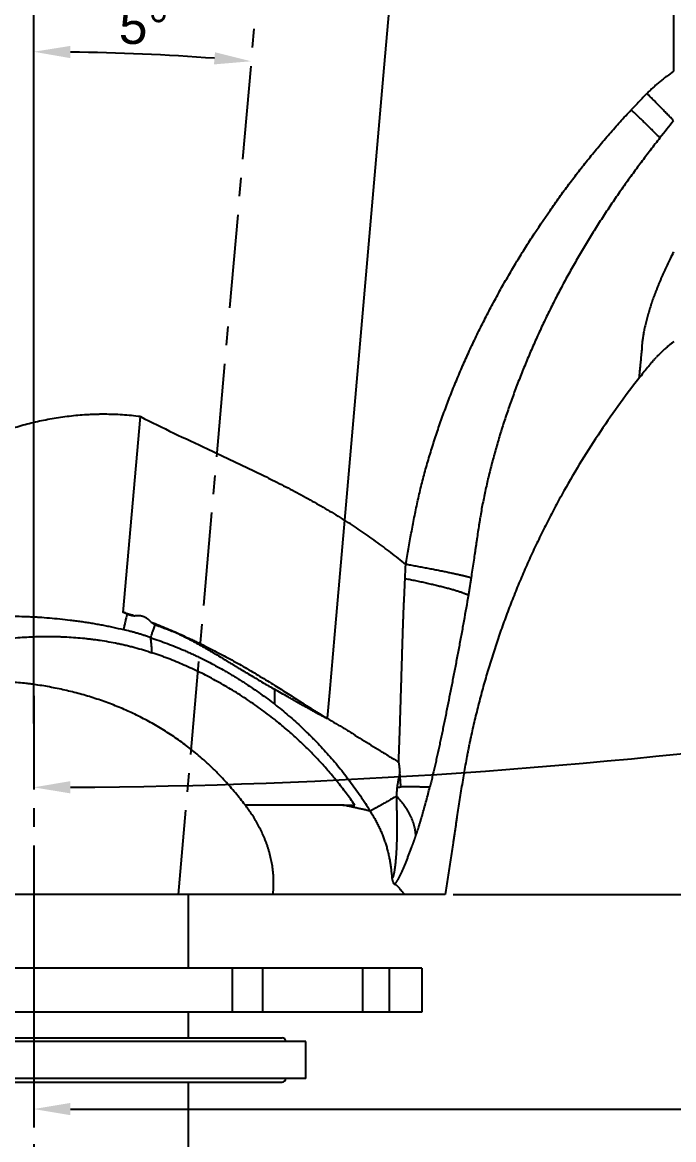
# Model space of a CAD drawing. Header units: millimetres. Extents: x 601 to 1195, y -13 to 407.
# Drawn here: x 736.5 to 780.8, y 178.5 to 254.4 of the extents above; entities that cross this region are included whole.
import ezdxf

# ---------------------------------------------------------------- set-up
doc = ezdxf.new("R2010")
doc.units = ezdxf.units.MM
doc.header["$LTSCALE"] = 0.1
doc.linetypes.add('CENTERX2', pattern=[101.6, 63.5, -12.7, 12.7, -12.7])
for name, color, linetype in [('02___PRT_ALL_AXES', 7, 'Continuous'), ('CENTER', 1, 'CENTERX2'), ('DIM', 3, 'Continuous')]:
    doc.layers.add(name, color=color, linetype=linetype)
doc.styles.get("Standard").update_dxf_attribs({"font": 'arial.ttf'})
doc.dimstyles.new('ISO-25', dxfattribs={"dimtxt": 2.5, "dimasz": 2.5, "dimexe": 1.25, "dimexo": 0.625, "dimtad": 1, "dimtxsty": 'Standard', "dimcen": 2.5, "dimadec": 0, "dimazin": 0, "dimtfac": 1, "dimtmove": 0, "dimatfit": 3, "dimfxl": 0, "dimarcsym": 0})

# ---------------------------------------------------------------- blocks, each defined once
blk = doc.blocks.new('*D15')
at = {"layer": 'Defpoints', "color": 0}
for p in [(726.718, 308.786), (707.45, 298.431), (737.3, 206.125), (737.3, 98.188), (767.306, 39.167)]:
    blk.add_point(p, dxfattribs=at)
at = {"layer": 'DIM', "color": 0, "lineweight": -2}
for p, q in [((737.3, 206.75), (737.3, 310.437)), ((707.31, 299.04), (705.515, 306.815))]:
    blk.add_line(p, q, dxfattribs=at)
blk.add_arc((737.3, 169.137), 140.05, 91.02279, 101.97721, dxfattribs=at)
at = {"layer": 'DIM', "color": 0}
for points in [[(734.797, 309.581), (734.804, 308.748), (737.3, 309.187)], [(708.327, 305.731), (708.146, 306.545), (705.796, 305.597)]]:
    blk.add_solid(points, dxfattribs=at)
at = {"layer": 'DIM', "color": 0, "insert": (721.231, 310.176), "char_height": 2.5, "attachment_point": 5, "rotation": 6.5}
blk.add_mtext('13°', dxfattribs=at)
blk = doc.blocks.new('*D16')
at = {"layer": 'Defpoints', "color": 0}
for p in [(838.504, 250.062), (844.845, 226.397), (737.3, 206.125), (774.372, 204.03), (737.3, 98.188)]:
    blk.add_point(p, dxfattribs=at)
at = {"layer": 'DIM', "color": 0, "lineweight": -2}
blk.add_line((845.007, 225.793), (847.712, 215.698), dxfattribs=at)
blk.add_arc((737.3, 627.759), 425.347, 270.33676, 284.66324, dxfattribs=at)
at = {"layer": 'DIM', "color": 0}
for points in [[(844.865, 216.668), (845.078, 215.862), (847.388, 216.905)], [(739.801, 202.002), (739.799, 202.836), (737.3, 202.412)]]:
    blk.add_solid(points, dxfattribs=at)
at = {"layer": 'DIM', "color": 0, "insert": (794.208, 208.154), "char_height": 2.5, "attachment_point": 5, "rotation": 7.72354}
blk.add_mtext('15°', dxfattribs=at)
blk = doc.blocks.new('*D18')
at = {"layer": 'Defpoints', "color": 0}
for p in [(756.487, 302.066), (747.166, 252.147), (737.3, 206.125), (747.131, 195.125), (737.3, 98.188)]:
    blk.add_point(p, dxfattribs=at)
at = {"layer": 'DIM', "color": 0, "lineweight": -2}
blk.add_line((737.3, 206.75), (737.3, 253.684), dxfattribs=at)
blk.add_arc((737.3, 82.758), 169.676, 85.8442, 89.1558, dxfattribs=at)
at = {"layer": 'DIM', "color": 0}
for points in [[(739.797, 251.999), (739.803, 252.832), (737.3, 252.434)], [(749.63, 252.403), (749.563, 251.573), (752.088, 251.788)]]:
    blk.add_solid(points, dxfattribs=at)
at = {"layer": 'DIM', "color": 0, "insert": (744.784, 254.167), "char_height": 2.5, "attachment_point": 5, "rotation": 357.5}
blk.add_mtext('5°', dxfattribs=at)
blk = doc.blocks.new('*D19')
at = {"layer": 'Defpoints', "color": 0}
for p in [(843.675, 230.764), (737.3, 195.125), (843.675, 180.536)]:
    blk.add_point(p, dxfattribs=at)
at = {"layer": 'DIM', "color": 0, "lineweight": -2}
for p, q in [((843.675, 230.139), (843.675, 179.286)), ((737.3, 194.5), (737.3, 179.286)), ((739.8, 180.536), (841.175, 180.536))]:
    blk.add_line(p, q, dxfattribs=at)
at = {"layer": 'DIM', "color": 0}
for points in [[(739.8, 180.953), (739.8, 180.119), (737.3, 180.536)], [(841.175, 180.953), (841.175, 180.119), (843.675, 180.536)]]:
    blk.add_solid(points, dxfattribs=at)
at = {"layer": 'DIM', "color": 0, "insert": (790.487, 182.663), "char_height": 2.5, "attachment_point": 5}
blk.add_mtext('106,37', dxfattribs=at)
blk = doc.blocks.new('*D20')
at = {"layer": 'Defpoints', "color": 0}
for p in [(843.675, 230.764), (860.514, 230.764), (765.203, 195.125)]:
    blk.add_point(p, dxfattribs=at)
at = {"layer": 'DIM', "color": 0, "lineweight": -2}
for p, q in [((844.3, 230.764), (861.764, 230.764)), ((860.514, 197.625), (860.514, 228.264)), ((765.828, 195.125), (861.764, 195.125))]:
    blk.add_line(p, q, dxfattribs=at)
at = {"layer": 'DIM', "color": 0}
for points in [[(860.097, 228.264), (860.931, 228.264), (860.514, 230.764)], [(860.097, 197.625), (860.931, 197.625), (860.514, 195.125)]]:
    blk.add_solid(points, dxfattribs=at)
at = {"layer": 'DIM', "color": 0, "insert": (858.387, 212.945), "char_height": 2.5, "attachment_point": 5, "rotation": 90}
blk.add_mtext('35,64', dxfattribs=at)

msp = doc.modelspace()

# ---------------------------------------------------------------- linework, layer by layer
at = {"color": 7, "linetype": 'Continuous'}
for p, q in [((761.908, 260.286), (761.125, 251.337)), ((780.824, 256.925), (780.821, 251.11)), ((761.125, 251.337), (758.434, 220.582)), ((780.847, 232.738), (780.554, 232.504)), ((780.554, 232.504), (780.596, 232.539)), ((779.221, 231.168), (779.174, 231.111)), ((779.284, 231.244), (779.221, 231.168)), ((779.399, 231.379), (779.428, 231.412)), ((779.609, 231.613), (779.651, 231.657)), ((743.39, 214.313), (744.554, 227.622)), ((758.434, 220.582), (757.753, 212.805)), ((743.389, 214.294), (743.391, 214.316)), ((757.754, 212.805), (757.408, 208.857)), ((757.408, 208.857), (757.255, 207.11)), ((753.691, 201.212), (751.679, 201.212)), ((758.334, 201.211), (753.691, 201.211)), ((758.333, 201.212), (759.131, 201.212)), ((765.279, 195.125), (717.304, 195.125)), ((763.703, 190.125), (718.715, 190.125)), ((750.804, 190.125), (750.804, 187.125)), ((752.873, 190.125), (752.873, 187.125)), ((759.67, 190.125), (759.67, 187.125)), ((761.473, 190.125), (761.473, 187.125)), ((763.703, 190.125), (763.703, 187.125)), ((763.703, 187.125), (718.715, 187.125))]:
    msp.add_line(p, q, dxfattribs=at)
for points in [[(780.596, 232.539), (780.641, 232.576), (780.687, 232.613)], [(780.687, 232.613), (780.734, 232.65), (780.782, 232.687), (780.83, 232.725)], [(779.284, 231.244), (779.301, 231.264), (779.32, 231.287), (779.344, 231.315), (779.371, 231.346), (779.399, 231.379)], [(779.428, 231.412), (779.458, 231.446), (779.488, 231.48)], [(779.488, 231.48), (779.518, 231.514), (779.548, 231.547), (779.579, 231.58), (779.609, 231.613)]]:
    msp.add_lwpolyline(points, dxfattribs=at)
for centre, radius, start, end in [((841.926, 197.696), 78.979, 140.68131, 141.76134), ((804.348, 226.478), 26.564, 152.62605, 153.75132), ((797.381, 230.256), 18.641, 152.63393, 153.09278), ((829.403, 190.225), 64.766, 140.85475, 141.02418), ((826.75, 192.363), 61.359, 141.01802, 141.90457), ((572.449, 224.783), 190.288, 357.53972, 357.83031)]:
    msp.add_arc(centre, radius, start, end, dxfattribs=at)
for points, knots in [([(780.826, 251.11), (780.663, 250.997), (780.423, 250.824), (780.112, 250.582), (779.882, 250.396), (779.657, 250.204), (779.436, 250.006), (779.221, 249.804), (779.08, 249.665), (779.011, 249.595)], [0, 0, 0, 0, 0.249967, 0.374969, 0.499969, 0.62497, 0.749981, 0.874996, 1, 1, 1, 1]), ([(779.011, 249.595), (778.921, 249.503), (778.74, 249.319), (778.471, 249.042), (778.204, 248.763), (778.027, 248.576), (777.939, 248.482)], [0, 0, 0, 0, 0.249997, 0.499996, 0.749997, 1, 1, 1, 1]), ([(780.825, 247.739), (780.758, 247.811), (780.62, 247.957), (780.409, 248.178), (780.189, 248.406), (779.884, 248.719), (779.572, 249.036), (779.253, 249.355), (779.091, 249.516), (779.01, 249.596)], [0, 0, 0, 0, 0.113645, 0.231767, 0.353708, 0.478855, 0.736579, 0.867939, 1, 1, 1, 1]), ([(762.601, 217.579), (762.727, 218.287), (762.916, 219.349), (763.182, 220.762), (763.4, 221.818), (763.646, 222.867), (763.919, 223.911), (764.218, 224.949), (764.54, 225.982), (764.883, 227.009), (765.249, 228.033), (765.635, 229.051), (766.043, 230.064), (766.473, 231.072), (766.924, 232.076), (767.395, 233.076), (767.886, 234.069), (768.395, 235.055), (768.922, 236.031), (769.465, 236.997), (770.025, 237.951), (770.6, 238.893), (771.387, 240.133), (772.205, 241.351), (773.053, 242.547), (773.703, 243.431), (774.369, 244.303), (775.05, 245.164), (775.747, 246.012), (776.46, 246.849), (777.19, 247.673), (777.687, 248.214), (777.939, 248.482)], [0, 0, 0, 0, 0.061603, 0.092394, 0.123172, 0.153948, 0.184742, 0.215572, 0.246452, 0.277391, 0.308401, 0.339493, 0.370678, 0.401968, 0.433386, 0.464943, 0.4966, 0.528302, 0.559991, 0.59162, 0.623188, 0.654707, 0.686182, 0.749008, 0.780366, 0.811702, 0.843029, 0.874361, 0.905713, 0.937097, 0.968522, 1, 1, 1, 1]), ([(779.893, 246.579), (779.822, 246.651), (779.676, 246.798), (779.451, 247.023), (779.214, 247.257), (778.969, 247.496), (778.717, 247.741), (778.46, 247.988), (778.2, 248.235), (778.026, 248.4), (777.939, 248.482)], [0, 0, 0, 0, 0.111262, 0.228277, 0.350244, 0.47623, 0.605251, 0.736259, 0.868192, 1, 1, 1, 1]), ([(779.893, 246.579), (779.675, 246.302), (779.243, 245.746), (778.606, 244.906), (777.983, 244.06), (777.373, 243.207), (776.776, 242.346), (776.193, 241.477), (775.625, 240.599), (775.07, 239.711), (774.531, 238.813), (774.007, 237.906), (773.499, 236.99), (773.006, 236.066), (772.53, 235.133), (772.07, 234.192), (771.626, 233.244), (771.198, 232.289), (770.79, 231.329), (770.4, 230.367), (770.031, 229.405), (769.683, 228.442), (769.355, 227.479), (769.049, 226.515), (768.763, 225.552), (768.498, 224.588), (768.253, 223.625), (768.068, 222.822), (767.931, 222.181), (767.835, 221.701), (767.745, 221.222), (767.675, 220.824), (767.623, 220.505), (767.573, 220.185), (767.511, 219.78), (767.452, 219.371), (767.403, 219.038), (767.366, 218.781), (767.327, 218.52), (767.274, 218.165), (767.207, 217.718), (767.127, 217.184), (767.073, 216.83), (767.046, 216.655)], [0, 0, 0, 0, 0.032047, 0.063965, 0.095785, 0.127538, 0.159253, 0.190947, 0.222636, 0.254336, 0.286057, 0.317793, 0.349531, 0.381256, 0.412965, 0.444683, 0.476427, 0.508142, 0.539758, 0.571206, 0.602431, 0.633439, 0.664248, 0.694868, 0.725308, 0.755579, 0.785682, 0.815594, 0.83047, 0.845288, 0.860044, 0.874737, 0.882063, 0.889395, 0.904171, 0.919248, 0.926956, 0.934809, 0.942817, 0.950949, 0.967419, 0.983881, 1, 1, 1, 1]), ([(780.525, 238.225), (780.461, 238.095), (780.367, 237.9), (780.245, 237.64), (780.156, 237.445), (780.07, 237.252), (779.985, 237.059), (779.903, 236.867), (779.824, 236.676), (779.747, 236.486), (779.672, 236.297), (779.6, 236.109), (779.53, 235.923), (779.462, 235.739), (779.398, 235.556), (779.336, 235.376), (779.296, 235.255), (779.277, 235.196)], [0, 0, 0, 0, 0.132272, 0.197884, 0.263083, 0.327822, 0.392053, 0.455741, 0.518863, 0.581397, 0.643322, 0.704614, 0.765244, 0.825157, 0.884292, 0.942593, 1, 1, 1, 1]), ([(779.276, 235.196), (779.236, 235.067), (779.177, 234.875), (779.102, 234.62), (779.049, 234.434), (778.998, 234.251), (778.951, 234.071), (778.908, 233.895), (778.867, 233.723), (778.83, 233.556), (778.797, 233.394), (778.767, 233.237), (778.741, 233.087), (778.719, 232.942), (778.7, 232.804), (778.686, 232.671), (778.678, 232.584), (778.675, 232.542)], [0, 0, 0, 0, 0.148645, 0.221109, 0.292227, 0.361922, 0.430117, 0.496693, 0.561479, 0.624301, 0.684988, 0.74337, 0.799343, 0.85294, 0.904214, 0.953215, 1, 1, 1, 1]), ([(778.675, 232.542), (778.673, 232.527), (778.671, 232.498), (778.668, 232.456), (778.665, 232.414), (778.663, 232.373), (778.662, 232.333), (778.661, 232.294), (778.66, 232.255), (778.659, 232.229), (778.659, 232.217)], [0, 0, 0, 0, 0.134432, 0.266068, 0.394786, 0.520644, 0.643947, 0.764977, 0.883721, 1, 1, 1, 1]), ([(780.554, 232.504), (780.474, 232.438), (780.357, 232.337), (780.203, 232.2), (780.051, 232.06), (779.865, 231.881), (779.722, 231.733), (779.651, 231.657)], [0, 0, 0, 0, 0.250018, 0.375029, 0.500032, 0.750014, 1, 1, 1, 1]), ([(778.659, 232.217), (778.652, 232.138), (778.636, 231.986), (778.615, 231.764), (778.594, 231.556), (778.575, 231.363), (778.557, 231.183), (778.541, 231.019), (778.526, 230.87), (778.515, 230.755), (778.507, 230.671), (778.501, 230.613), (778.496, 230.56), (778.491, 230.51), (778.486, 230.464), (778.482, 230.422), (778.478, 230.384), (778.475, 230.35), (778.472, 230.324), (778.471, 230.306), (778.469, 230.293), (778.468, 230.282), (778.467, 230.271), (778.466, 230.261), (778.465, 230.253), (778.464, 230.245), (778.464, 230.239), (778.463, 230.234), (778.463, 230.23), (778.463, 230.228), (778.462, 230.226), (778.462, 230.225), (778.462, 230.223), (778.462, 230.222), (778.462, 230.221), (778.462, 230.221), (778.462, 230.22), (778.462, 230.22), (778.462, 230.22), (778.462, 230.22), (778.462, 230.22), (778.462, 230.22)], [0, 0, 0, 0, 0.117899, 0.229, 0.333143, 0.430167, 0.519912, 0.60222, 0.676982, 0.744128, 0.774825, 0.803593, 0.830425, 0.855311, 0.878245, 0.899216, 0.91822, 0.935252, 0.950307, 0.957092, 0.963382, 0.969175, 0.974471, 0.979271, 0.983572, 0.987375, 0.990679, 0.993484, 0.994699, 0.995789, 0.996754, 0.997593, 0.998308, 0.998897, 0.999361, 0.999545, 0.999699, 0.999821, 0.999912, 0.999971, 1, 1, 1, 1]), ([(778.462, 230.22), (777.973, 229.596), (777.021, 228.33), (775.669, 226.376), (774.395, 224.37), (773.401, 222.657), (772.646, 221.264), (772.101, 220.208), (771.577, 219.142), (771.074, 218.066), (770.593, 216.979), (770.133, 215.884), (769.695, 214.779), (769.348, 213.852), (769.082, 213.106), (768.823, 212.358), (768.575, 211.605), (768.338, 210.849), (768.167, 210.281), (768.001, 209.71), (767.84, 209.138), (767.686, 208.565), (767.536, 207.99), (767.392, 207.413), (767.254, 206.836), (767.122, 206.257), (767.016, 205.773), (766.935, 205.385), (766.876, 205.094), (766.819, 204.803), (766.744, 204.414), (766.655, 203.928), (766.552, 203.343), (766.454, 202.757), (766.359, 202.171), (766.267, 201.584), (766.177, 200.997), (766.103, 200.507), (766.044, 200.116), (766, 199.822), (765.955, 199.528), (765.911, 199.235), (765.866, 198.941), (765.806, 198.55), (765.731, 198.06), (765.641, 197.473), (765.551, 196.886), (765.43, 196.104), (765.34, 195.517), (765.279, 195.125)], [0, 0, 0, 0, 0.06249, 0.124984, 0.187484, 0.249986, 0.281239, 0.312492, 0.343744, 0.374996, 0.406249, 0.437501, 0.468754, 0.500007, 0.515633, 0.53126, 0.562512, 0.578139, 0.593765, 0.609391, 0.625018, 0.640645, 0.656272, 0.6719, 0.687527, 0.703153, 0.718777, 0.726588, 0.734399, 0.742209, 0.750019, 0.765639, 0.781259, 0.796881, 0.812505, 0.82813, 0.843757, 0.859384, 0.867198, 0.875011, 0.882824, 0.890637, 0.898449, 0.906262, 0.921886, 0.937509, 0.953132, 0.968755, 1, 1, 1, 1]), ([(744.556, 227.622), (744.353, 227.648), (743.946, 227.694), (743.334, 227.743), (742.723, 227.772), (742.215, 227.781), (741.81, 227.779), (741.508, 227.773), (741.206, 227.762), (740.806, 227.741), (740.309, 227.705), (739.717, 227.644), (739.131, 227.566), (738.552, 227.473), (737.979, 227.365), (737.414, 227.243), (736.857, 227.107), (736.128, 226.909), (735.412, 226.686), (734.711, 226.44), (734.027, 226.183), (733.194, 225.838), (732.384, 225.463), (731.752, 225.149), (731.29, 224.908), (730.836, 224.662), (730.391, 224.41), (729.955, 224.155), (729.388, 223.812), (728.701, 223.375), (728.165, 223.014), (727.902, 222.833)], [0, 0, 0, 0, 0.034666, 0.069253, 0.103734, 0.138079, 0.15519, 0.172255, 0.18927, 0.206233, 0.239999, 0.273549, 0.306875, 0.339966, 0.372811, 0.405397, 0.437726, 0.4698, 0.533171, 0.564466, 0.595491, 0.656729, 0.716891, 0.746565, 0.77596, 0.80507, 0.833887, 0.862401, 0.8906, 0.946006, 1, 1, 1, 1]), ([(744.556, 227.622), (745.308, 227.241), (746.825, 226.502), (748.736, 225.607), (750.266, 224.891), (751.413, 224.35), (752.556, 223.8), (753.315, 223.425), (753.693, 223.235)], [0, 0, 0, 0, 0.249637, 0.499474, 0.624494, 0.749588, 0.874763, 1, 1, 1, 1]), ([(753.692, 223.235), (754.097, 223.031), (754.903, 222.617), (756.099, 221.972), (757.278, 221.297), (758.051, 220.824), (758.434, 220.582)], [0, 0, 0, 0, 0.249942, 0.49999, 0.750039, 1, 1, 1, 1]), ([(762.6, 217.578), (762.269, 217.848), (761.599, 218.38), (760.569, 219.146), (759.515, 219.883), (758.797, 220.353), (758.435, 220.583)], [0, 0, 0, 0, 0.249493, 0.499228, 0.749351, 1, 1, 1, 1]), ([(767.046, 216.655), (767.029, 216.66), (766.991, 216.671), (766.932, 216.688), (766.866, 216.706), (766.792, 216.725), (766.712, 216.746), (766.625, 216.767), (766.531, 216.79), (766.429, 216.814), (766.321, 216.839), (766.164, 216.875), (765.951, 216.923), (765.678, 216.981), (765.384, 217.043), (765.069, 217.108), (764.739, 217.174), (764.395, 217.242), (764.042, 217.311), (763.683, 217.379), (763.322, 217.447), (762.96, 217.513), (762.72, 217.557), (762.601, 217.579)], [0, 0, 0, 0, 0.012066, 0.025666, 0.040806, 0.057493, 0.075729, 0.095522, 0.116874, 0.139791, 0.164263, 0.190242, 0.246494, 0.308092, 0.374584, 0.445456, 0.51997, 0.597336, 0.676766, 0.75748, 0.838741, 0.919823, 1, 1, 1, 1]), ([(762.127, 204.13), (762.131, 204.245), (762.139, 204.476), (762.151, 204.825), (762.164, 205.177), (762.175, 205.474), (762.184, 205.713), (762.191, 205.893), (762.197, 206.075), (762.205, 206.319), (762.216, 206.626), (762.228, 206.997), (762.239, 207.372), (762.255, 207.877), (762.274, 208.516), (762.294, 209.16), (762.309, 209.68), (762.321, 210.073), (762.332, 210.469), (762.344, 210.867), (762.357, 211.268), (762.369, 211.67), (762.381, 212.074), (762.394, 212.48), (762.407, 212.888), (762.42, 213.297), (762.432, 213.639), (762.442, 213.913), (762.45, 214.119), (762.458, 214.326), (762.467, 214.533), (762.476, 214.74), (762.488, 215.016), (762.504, 215.363), (762.523, 215.779), (762.543, 216.197), (762.556, 216.475), (762.562, 216.614)], [0, 0, 0, 0, 0.027619, 0.055555, 0.083807, 0.11237, 0.126768, 0.141242, 0.155792, 0.170416, 0.199879, 0.229616, 0.259614, 0.289859, 0.351045, 0.413102, 0.444437, 0.475965, 0.507678, 0.539568, 0.571625, 0.603843, 0.636212, 0.668725, 0.701373, 0.73415, 0.767048, 0.78354, 0.80006, 0.816606, 0.833178, 0.849774, 0.866393, 0.899695, 0.933071, 0.96651, 1, 1, 1, 1]), ([(762.562, 216.614), (762.68, 216.591), (762.918, 216.545), (763.274, 216.472), (763.63, 216.397), (763.982, 216.32), (764.327, 216.242), (764.663, 216.163), (764.984, 216.085), (765.288, 216.008), (765.529, 215.943), (765.712, 215.893), (765.84, 215.856), (765.962, 215.821), (766.078, 215.786), (766.187, 215.752), (766.29, 215.719), (766.386, 215.687), (766.474, 215.656), (766.556, 215.626), (766.63, 215.598), (766.698, 215.57), (766.759, 215.544), (766.813, 215.519), (766.847, 215.503), (766.862, 215.494)], [0, 0, 0, 0, 0.081198, 0.163143, 0.245104, 0.326349, 0.406142, 0.483707, 0.558264, 0.629033, 0.695293, 0.726575, 0.75655, 0.785166, 0.812367, 0.838099, 0.862308, 0.884951, 0.906024, 0.925537, 0.943496, 0.95991, 0.974791, 0.988149, 1, 1, 1, 1]), ([(767.046, 216.655), (767.031, 216.558), (767.002, 216.364), (766.956, 216.074), (766.91, 215.784), (766.878, 215.591), (766.862, 215.494)], [0, 0, 0, 0, 0.24984, 0.499823, 0.749894, 1, 1, 1, 1]), ([(766.862, 215.494), (766.763, 214.901), (766.634, 214.162), (766.474, 213.276), (766.393, 212.835), (766.312, 212.396), (766.23, 211.959), (766.147, 211.524), (766.065, 211.09), (765.982, 210.659), (765.899, 210.23), (765.816, 209.804), (765.706, 209.242), (765.569, 208.547), (765.432, 207.857), (765.322, 207.312), (765.241, 206.908), (765.159, 206.509), (765.077, 206.114), (764.995, 205.723), (764.886, 205.21), (764.776, 204.704), (764.664, 204.205), (764.554, 203.72), (764.442, 203.242), (764.328, 202.774), (764.271, 202.544), (764.242, 202.43)], [0, 0, 0, 0, 0.13533, 0.16903, 0.202641, 0.236148, 0.269537, 0.302792, 0.335899, 0.368842, 0.401608, 0.434179, 0.466543, 0.530601, 0.593699, 0.624863, 0.655754, 0.686357, 0.716657, 0.74664, 0.776292, 0.83456, 0.863158, 0.891385, 0.946624, 0.973564, 1, 1, 1, 1]), ([(743.646, 214.191), (743.637, 214.196), (743.617, 214.206), (743.591, 214.218), (743.571, 214.227), (743.55, 214.236), (743.523, 214.248), (743.496, 214.258), (743.474, 214.266), (743.452, 214.274), (743.423, 214.284), (743.4, 214.291), (743.389, 214.294)], [0, 0, 0, 0, 0.119144, 0.240288, 0.301483, 0.363031, 0.48723, 0.613075, 0.676689, 0.740746, 0.869913, 1, 1, 1, 1]), ([(744.168, 214.064), (744.104, 214.085), (743.99, 214.122), (743.828, 214.174), (743.634, 214.238), (743.488, 214.285), (743.391, 214.316)], [0, 0, 0, 0, 0.24997, 0.437455, 0.624951, 1, 1, 1, 1]), ([(724.21, 212.201), (724.232, 212.21), (724.264, 212.223), (724.305, 212.24), (724.335, 212.251), (724.36, 212.26), (724.379, 212.267), (724.397, 212.273), (724.42, 212.281), (724.446, 212.289), (724.473, 212.298), (724.499, 212.306), (724.526, 212.315), (724.553, 212.324), (724.581, 212.333), (724.61, 212.343), (724.639, 212.353), (724.668, 212.364), (724.697, 212.374), (724.726, 212.384), (724.755, 212.394), (724.794, 212.407), (724.841, 212.423), (724.889, 212.439), (724.927, 212.451), (724.966, 212.464), (725.034, 212.486), (725.131, 212.518), (725.248, 212.556), (725.365, 212.594), (725.484, 212.631), (725.602, 212.668), (725.722, 212.705), (725.842, 212.741), (725.962, 212.777), (726.083, 212.812), (726.203, 212.847), (726.365, 212.892), (726.567, 212.947), (726.811, 213.011), (727.056, 213.072), (727.303, 213.132), (727.552, 213.19), (727.803, 213.246), (728.014, 213.291), (728.184, 213.326), (728.356, 213.362), (728.572, 213.405), (728.835, 213.456), (729.101, 213.505), (729.369, 213.553), (729.641, 213.599), (729.915, 213.643), (730.192, 213.685), (730.472, 213.725), (730.85, 213.777), (731.33, 213.835), (731.914, 213.896), (732.51, 213.948), (733.013, 213.983), (733.421, 214.007), (733.731, 214.022), (734.044, 214.035), (734.36, 214.045), (734.678, 214.052), (735.109, 214.058), (735.655, 214.059), (736.319, 214.048), (736.878, 214.029), (737.332, 214.007), (737.792, 213.98), (738.374, 213.938), (739.078, 213.873), (739.669, 213.806), (740.145, 213.744), (740.504, 213.694), (740.804, 213.649), (741.045, 213.612), (741.286, 213.572), (741.588, 213.52), (741.951, 213.454), (742.314, 213.383), (742.797, 213.282), (743.159, 213.199), (743.399, 213.14)], [0, 0, 0, 0, 0.003575, 0.00529, 0.006948, 0.008541, 0.009312, 0.010066, 0.011531, 0.012959, 0.014369, 0.015784, 0.017223, 0.018705, 0.02023, 0.021786, 0.023365, 0.024955, 0.026547, 0.028132, 0.029703, 0.031264, 0.034368, 0.037465, 0.039019, 0.040579, 0.043712, 0.050013, 0.056329, 0.062666, 0.069034, 0.07543, 0.081846, 0.088277, 0.094721, 0.101174, 0.107631, 0.114089, 0.12701, 0.139951, 0.15293, 0.165965, 0.179075, 0.192277, 0.205592, 0.212298, 0.219038, 0.232627, 0.24636, 0.260233, 0.274244, 0.288387, 0.302658, 0.317053, 0.331571, 0.346215, 0.37588, 0.406055, 0.436743, 0.467953, 0.48376, 0.499706, 0.515793, 0.532023, 0.548399, 0.564923, 0.598411, 0.632489, 0.66716, 0.684719, 0.702426, 0.738257, 0.774588, 0.81136, 0.829896, 0.848526, 0.867242, 0.876632, 0.886042, 0.904915, 0.923852, 0.94284, 0.961868, 1, 1, 1, 1]), ([(743.646, 214.191), (743.621, 214.083), (743.574, 213.881), (743.508, 213.598), (743.451, 213.355), (743.415, 213.207), (743.399, 213.14)], [0, 0, 0, 0, 0.307464, 0.577141, 0.808212, 1, 1, 1, 1]), ([(743.785, 214.139), (743.779, 214.141), (743.767, 214.145), (743.752, 214.15), (743.739, 214.154), (743.73, 214.157), (743.721, 214.16), (743.712, 214.163), (743.705, 214.166), (743.699, 214.168), (743.694, 214.169), (743.69, 214.171), (743.685, 214.172), (743.681, 214.174), (743.676, 214.175), (743.672, 214.177), (743.668, 214.179), (743.664, 214.181), (743.658, 214.183), (743.653, 214.187), (743.648, 214.19), (743.646, 214.191)], [0, 0, 0, 0, 0.129099, 0.258104, 0.322601, 0.386952, 0.451016, 0.51471, 0.578337, 0.61027, 0.642363, 0.674674, 0.707164, 0.739609, 0.771767, 0.803411, 0.834332, 0.864372, 0.893478, 0.948799, 1, 1, 1, 1]), ([(744.168, 214.064), (744.161, 214.064), (744.146, 214.063), (744.123, 214.064), (744.099, 214.065), (744.075, 214.067), (744.05, 214.071), (744.026, 214.075), (744.001, 214.08), (743.977, 214.085), (743.953, 214.091), (743.928, 214.097), (743.904, 214.104), (743.872, 214.113), (743.832, 214.124), (743.801, 214.134), (743.785, 214.139)], [0, 0, 0, 0, 0.056939, 0.115971, 0.176677, 0.238629, 0.301398, 0.36465, 0.428273, 0.492159, 0.556177, 0.620176, 0.684006, 0.747625, 0.874225, 1, 1, 1, 1]), ([(745.282, 213.652), (745.268, 213.667), (745.24, 213.698), (745.194, 213.744), (745.152, 213.782), (745.117, 213.811), (745.089, 213.834), (745.06, 213.856), (745.018, 213.886), (744.963, 213.922), (744.903, 213.956), (744.853, 213.981), (744.812, 213.998), (744.771, 214.015), (744.729, 214.03), (744.685, 214.044), (744.642, 214.056), (744.598, 214.066), (744.554, 214.074), (744.51, 214.08), (744.467, 214.084), (744.425, 214.086), (744.371, 214.087), (744.307, 214.084), (744.235, 214.075), (744.189, 214.066), (744.168, 214.06)], [0, 0, 0, 0, 0.049593, 0.101433, 0.155715, 0.183843, 0.212669, 0.24222, 0.272512, 0.335418, 0.401675, 0.436168, 0.471443, 0.507295, 0.543524, 0.579934, 0.616341, 0.652572, 0.68847, 0.723874, 0.758613, 0.792511, 0.825387, 0.887768, 0.945904, 1, 1, 1, 1]), ([(745.282, 213.652), (745.648, 213.51), (746.194, 213.289), (746.916, 212.978), (747.456, 212.737), (747.904, 212.53), (748.261, 212.361), (748.617, 212.189), (749.061, 211.971), (749.591, 211.702), (750.117, 211.427), (750.64, 211.146), (751.159, 210.858), (751.674, 210.564), (752.185, 210.265), (752.692, 209.962), (753.194, 209.656), (753.527, 209.449), (753.692, 209.345)], [0, 0, 0, 0, 0.124391, 0.186774, 0.249263, 0.311846, 0.343167, 0.374505, 0.437223, 0.499976, 0.562741, 0.625496, 0.688218, 0.75088, 0.81344, 0.875848, 0.938053, 1, 1, 1, 1]), ([(745.551, 213.455), (745.539, 213.463), (745.514, 213.479), (745.483, 213.499), (745.459, 213.515), (745.441, 213.528), (745.423, 213.54), (745.405, 213.552), (745.388, 213.564), (745.371, 213.576), (745.355, 213.589), (745.339, 213.601), (745.324, 213.614), (745.305, 213.631), (745.291, 213.643), (745.282, 213.652)], [0, 0, 0, 0, 0.133149, 0.264767, 0.33009, 0.395131, 0.459818, 0.523964, 0.58738, 0.649883, 0.7113, 0.771505, 0.830481, 0.888225, 1, 1, 1, 1]), ([(745.26, 212.592), (745.183, 212.619), (745.031, 212.672), (744.8, 212.748), (744.569, 212.821), (744.337, 212.891), (744.104, 212.958), (743.792, 213.043), (743.557, 213.103), (743.399, 213.14)], [0, 0, 0, 0, 0.124958, 0.249926, 0.3749, 0.49988, 0.624875, 0.749895, 1, 1, 1, 1]), ([(745.26, 212.592), (745.279, 212.648), (745.321, 212.771), (745.388, 212.971), (745.466, 213.203), (745.522, 213.368), (745.551, 213.455)], [0, 0, 0, 0, 0.194956, 0.426986, 0.695549, 1, 1, 1, 1]), ([(747.223, 212.808), (747.154, 212.837), (747.051, 212.881), (746.913, 212.938), (746.809, 212.981), (746.705, 213.022), (746.601, 213.063), (746.496, 213.104), (746.392, 213.144), (746.287, 213.183), (746.199, 213.216), (746.129, 213.242), (746.059, 213.268), (745.972, 213.301), (745.866, 213.34), (745.726, 213.391), (745.621, 213.43), (745.551, 213.455)], [0, 0, 0, 0, 0.124959, 0.187456, 0.249965, 0.312487, 0.375021, 0.437566, 0.500114, 0.562661, 0.625198, 0.656461, 0.687719, 0.750218, 0.812695, 0.875151, 1, 1, 1, 1]), ([(747.223, 212.808), (747.294, 212.775), (747.4, 212.726), (747.541, 212.658), (747.646, 212.607), (747.75, 212.555), (747.854, 212.502), (747.957, 212.448), (748.06, 212.393), (748.163, 212.339), (748.265, 212.283), (748.367, 212.227), (748.468, 212.171), (748.57, 212.115), (748.671, 212.058), (748.773, 212.001), (748.908, 211.924), (749.076, 211.828), (749.277, 211.711), (749.478, 211.593), (749.746, 211.433), (750.014, 211.272), (750.281, 211.11), (750.482, 210.988), (750.684, 210.866), (750.885, 210.743), (751.086, 210.62), (751.355, 210.457), (751.692, 210.253), (752.095, 210.01), (752.497, 209.769), (752.898, 209.531), (753.296, 209.298), (753.561, 209.145), (753.694, 209.07)], [0, 0, 0, 0, 0.031367, 0.047022, 0.062657, 0.078268, 0.093856, 0.109422, 0.124974, 0.140515, 0.156052, 0.171588, 0.187128, 0.202671, 0.21822, 0.233774, 0.249333, 0.280471, 0.311639, 0.342842, 0.374089, 0.436731, 0.468131, 0.499587, 0.531096, 0.562645, 0.594221, 0.625811, 0.688975, 0.752, 0.814751, 0.877098, 0.938907, 1, 1, 1, 1]), ([(726.318, 210.491), (726.511, 210.551), (726.897, 210.669), (727.478, 210.842), (727.963, 210.982), (728.351, 211.093), (728.74, 211.201), (729.227, 211.334), (729.814, 211.487), (730.303, 211.608), (730.696, 211.702), (731.09, 211.793), (731.583, 211.902), (732.176, 212.025), (732.771, 212.138), (733.269, 212.225), (733.668, 212.29), (734.067, 212.351), (734.767, 212.449), (735.57, 212.54), (736.375, 212.607), (736.98, 212.644), (737.586, 212.667), (738.091, 212.675), (738.495, 212.674), (738.798, 212.67), (739.101, 212.662), (739.504, 212.646), (740.008, 212.616), (740.512, 212.573), (740.914, 212.531), (741.215, 212.496), (741.515, 212.457), (741.915, 212.4), (742.413, 212.319), (742.909, 212.224), (743.305, 212.14), (743.6, 212.072), (743.895, 212), (744.286, 211.898), (744.771, 211.759), (745.155, 211.633), (745.346, 211.567)], [0, 0, 0, 0, 0.031242, 0.062484, 0.093726, 0.109348, 0.12497, 0.156214, 0.187459, 0.218702, 0.234324, 0.249947, 0.281193, 0.31244, 0.343687, 0.374935, 0.39056, 0.406186, 0.437437, 0.499934, 0.531185, 0.56244, 0.593695, 0.624948, 0.640575, 0.656201, 0.671828, 0.687455, 0.718709, 0.749963, 0.765591, 0.781218, 0.796845, 0.812471, 0.843723, 0.874975, 0.890603, 0.906234, 0.921867, 0.937499, 0.968756, 1, 1, 1, 1]), ([(745.346, 211.567), (745.343, 211.652), (745.336, 211.822), (745.317, 212.078), (745.292, 212.335), (745.271, 212.506), (745.26, 212.592)], [0, 0, 0, 0, 0.246917, 0.496072, 0.747196, 1, 1, 1, 1]), ([(745.26, 212.592), (745.45, 212.529), (745.829, 212.399), (746.393, 212.191), (746.952, 211.972), (747.415, 211.778), (747.782, 211.617), (748.056, 211.493), (748.328, 211.366), (748.69, 211.193), (749.137, 210.969), (749.669, 210.688), (750.107, 210.444), (750.454, 210.244), (750.713, 210.091), (750.971, 209.936), (751.227, 209.778), (751.481, 209.618), (751.818, 209.401), (752.236, 209.124), (752.729, 208.781), (753.216, 208.427), (753.535, 208.185), (753.693, 208.061)], [0, 0, 0, 0, 0.062472, 0.124967, 0.187474, 0.249983, 0.281237, 0.312488, 0.343737, 0.374984, 0.437474, 0.499967, 0.562468, 0.593723, 0.62498, 0.656239, 0.687501, 0.718762, 0.750024, 0.812541, 0.875045, 0.937532, 1, 1, 1, 1]), ([(753.694, 207.019), (753.534, 207.145), (753.212, 207.395), (752.559, 207.878), (751.726, 208.454), (750.703, 209.097), (749.833, 209.594), (749.128, 209.967), (748.596, 210.234), (748.061, 210.488), (747.523, 210.729), (746.982, 210.958), (746.529, 211.139), (746.166, 211.277), (745.893, 211.377), (745.665, 211.458), (745.483, 211.522), (745.392, 211.553), (745.346, 211.568)], [0, 0, 0, 0, 0.064024, 0.127901, 0.255155, 0.381665, 0.507325, 0.569816, 0.632068, 0.69407, 0.755815, 0.817292, 0.878489, 0.90898, 0.939396, 0.969737, 0.984878, 1, 1, 1, 1]), ([(751.681, 201.213), (751.467, 201.493), (751.137, 201.907), (750.679, 202.443), (750.326, 202.837), (750.023, 203.159), (749.776, 203.411), (749.588, 203.598), (749.398, 203.782), (749.205, 203.964), (749.01, 204.143), (748.747, 204.378), (748.412, 204.666), (747.863, 205.112), (747.297, 205.536), (746.714, 205.937), (746.121, 206.323), (745.513, 206.685), (744.892, 207.023), (744.419, 207.265), (743.941, 207.495), (743.456, 207.713), (742.966, 207.918), (742.471, 208.112), (741.972, 208.293), (741.468, 208.463), (740.961, 208.622), (740.45, 208.768), (739.936, 208.903), (739.419, 209.027), (738.899, 209.139), (738.377, 209.24), (737.853, 209.33), (737.415, 209.395), (737.064, 209.441), (736.712, 209.484), (736.271, 209.53), (735.742, 209.574), (735.211, 209.606), (734.681, 209.626), (734.238, 209.633), (733.884, 209.631), (733.619, 209.627), (733.353, 209.619), (733.088, 209.608), (732.823, 209.594), (732.47, 209.57), (732.029, 209.531), (731.503, 209.469), (730.979, 209.39), (730.545, 209.31), (730.2, 209.237), (729.856, 209.157), (729.43, 209.046), (728.925, 208.892), (728.427, 208.718), (727.937, 208.523), (727.458, 208.307), (726.99, 208.069), (726.536, 207.808), (726.169, 207.573), (725.884, 207.373), (725.675, 207.218), (725.47, 207.057), (725.271, 206.89), (725.076, 206.718), (724.887, 206.541), (724.703, 206.359), (724.525, 206.171), (724.352, 205.979), (724.186, 205.782), (724.052, 205.614), (723.948, 205.478), (723.846, 205.34), (723.722, 205.165), (723.58, 204.951), (723.444, 204.733), (723.271, 204.438), (723.07, 204.062), (722.924, 203.754), (722.854, 203.599)], [0, 0, 0, 0, 0.031304, 0.046974, 0.062649, 0.078329, 0.08617, 0.094011, 0.101853, 0.109696, 0.11754, 0.125385, 0.141076, 0.15677, 0.188165, 0.203868, 0.219574, 0.250992, 0.266708, 0.282426, 0.298147, 0.313871, 0.329597, 0.345328, 0.361062, 0.376799, 0.392537, 0.408276, 0.424015, 0.439753, 0.455492, 0.471231, 0.48697, 0.502709, 0.510578, 0.518447, 0.534182, 0.549915, 0.565645, 0.581371, 0.597094, 0.604955, 0.612816, 0.620677, 0.628539, 0.636399, 0.644258, 0.659969, 0.675668, 0.691352, 0.707024, 0.714857, 0.722689, 0.738343, 0.75398, 0.769592, 0.78518, 0.800744, 0.816285, 0.831794, 0.847264, 0.854984, 0.862695, 0.870397, 0.878091, 0.885776, 0.893453, 0.90112, 0.908778, 0.916427, 0.924066, 0.931695, 0.935507, 0.939316, 0.946928, 0.954533, 0.962131, 0.969722, 0.98488, 1, 1, 1, 1]), ([(753.692, 209.345), (753.997, 209.155), (754.45, 208.868), (755.051, 208.484), (755.423, 208.246), (755.72, 208.058), (755.941, 207.918), (756.162, 207.779), (756.381, 207.641), (756.601, 207.505), (756.891, 207.327), (757.109, 207.196), (757.255, 207.11)], [0, 0, 0, 0, 0.255909, 0.382712, 0.508559, 0.571091, 0.633345, 0.695309, 0.756968, 0.818294, 0.87926, 1, 1, 1, 1]), ([(757.136, 207.148), (757.066, 207.185), (756.925, 207.259), (756.715, 207.371), (756.504, 207.486), (756.293, 207.602), (756.081, 207.72), (755.868, 207.839), (755.654, 207.959), (755.44, 208.079), (755.225, 208.201), (755.009, 208.323), (754.792, 208.447), (754.501, 208.612), (754.134, 208.821), (753.84, 208.987), (753.692, 209.07)], [0, 0, 0, 0, 0.06012, 0.12064, 0.181527, 0.242746, 0.304263, 0.36605, 0.428114, 0.490467, 0.55312, 0.616088, 0.679379, 0.74298, 0.871017, 1, 1, 1, 1]), ([(753.693, 208.061), (753.692, 208.093), (753.692, 208.159), (753.692, 208.243), (753.692, 208.315), (753.692, 208.394), (753.692, 208.497), (753.692, 208.605), (753.692, 208.695), (753.693, 208.791), (753.693, 208.916), (753.692, 209.018), (753.692, 209.07)], [0, 0, 0, 0, 0.093233, 0.195883, 0.250707, 0.307842, 0.428937, 0.558909, 0.627142, 0.697504, 0.844567, 1, 1, 1, 1]), ([(753.693, 208.061), (753.854, 207.936), (754.173, 207.682), (754.642, 207.289), (755.102, 206.885), (755.552, 206.471), (755.92, 206.118), (756.21, 205.831), (756.497, 205.54), (756.849, 205.172), (757.262, 204.72), (757.665, 204.26), (758.058, 203.791), (758.44, 203.313), (758.811, 202.827), (759.172, 202.333), (759.637, 201.664), (759.97, 201.15), (760.183, 200.803)], [0, 0, 0, 0, 0.062504, 0.12502, 0.187548, 0.250083, 0.312616, 0.343879, 0.37514, 0.43765, 0.500152, 0.562647, 0.625138, 0.687632, 0.750128, 0.81262, 0.875101, 1, 1, 1, 1]), ([(759.131, 201.212), (758.941, 201.487), (758.649, 201.894), (758.244, 202.426), (757.829, 202.95), (757.294, 203.59), (756.623, 204.332), (756.043, 204.929), (755.566, 205.392), (755.203, 205.732), (754.834, 206.065), (754.335, 206.499), (753.952, 206.814), (753.694, 207.019)], [0, 0, 0, 0, 0.125581, 0.188355, 0.25111, 0.376526, 0.50178, 0.626811, 0.689226, 0.751562, 0.813812, 0.875973, 1, 1, 1, 1]), ([(757.255, 207.11), (757.254, 207.109), (757.251, 207.107), (757.246, 207.104), (757.24, 207.103), (757.234, 207.102), (757.227, 207.103), (757.219, 207.105), (757.211, 207.107), (757.203, 207.11), (757.195, 207.114), (757.186, 207.118), (757.178, 207.123), (757.167, 207.129), (757.153, 207.138), (757.142, 207.145), (757.136, 207.148)], [0, 0, 0, 0, 0.040112, 0.082154, 0.126936, 0.175255, 0.227898, 0.285504, 0.347939, 0.414489, 0.484155, 0.55577, 0.628174, 0.701051, 0.84875, 1, 1, 1, 1]), ([(757.255, 207.11), (757.451, 206.995), (757.744, 206.821), (758.135, 206.585), (758.43, 206.406), (758.727, 206.224), (759.127, 205.979), (759.63, 205.668), (760.241, 205.29), (760.86, 204.907), (761.49, 204.519), (761.913, 204.259), (762.127, 204.129)], [0, 0, 0, 0, 0.119079, 0.179236, 0.23977, 0.300684, 0.361998, 0.485899, 0.611589, 0.739132, 0.868583, 1, 1, 1, 1]), ([(762.123, 204.127), (762.13, 204.069), (762.141, 203.968), (762.156, 203.823), (762.174, 203.65), (762.187, 203.521), (762.195, 203.435)], [0, 0, 0, 0, 0.251439, 0.439403, 0.626824, 1, 1, 1, 1]), ([(762.197, 203.436), (762.188, 203.393), (762.172, 203.307), (762.152, 203.201), (762.136, 203.116), (762.12, 203.032), (762.1, 202.927), (762.08, 202.823), (762.065, 202.739), (762.05, 202.657), (762.031, 202.554), (762.017, 202.472), (762.01, 202.431)], [0, 0, 0, 0, 0.128218, 0.255491, 0.318763, 0.381787, 0.507117, 0.631558, 0.69347, 0.755184, 0.878006, 1, 1, 1, 1]), ([(762.276, 202.439), (762.271, 202.521), (762.259, 202.686), (762.24, 202.935), (762.22, 203.185), (762.205, 203.352), (762.197, 203.436)], [0, 0, 0, 0, 0.247078, 0.496152, 0.747151, 1, 1, 1, 1]), ([(762.01, 202.431), (762.008, 202.405), (762.004, 202.352), (761.999, 202.287), (761.995, 202.235), (761.991, 202.183), (761.986, 202.118), (761.981, 202.054), (761.977, 202.002), (761.973, 201.951), (761.969, 201.887), (761.965, 201.836), (761.963, 201.81)], [0, 0, 0, 0, 0.126857, 0.253138, 0.316042, 0.378776, 0.503783, 0.628311, 0.690447, 0.752516, 0.876431, 1, 1, 1, 1]), ([(762.01, 202.431), (762.021, 202.431), (762.043, 202.431), (762.071, 202.432), (762.093, 202.432), (762.115, 202.433), (762.142, 202.434), (762.17, 202.435), (762.192, 202.436), (762.215, 202.437), (762.243, 202.438), (762.265, 202.439), (762.276, 202.439)], [0, 0, 0, 0, 0.124261, 0.248625, 0.310824, 0.373025, 0.497518, 0.622331, 0.684929, 0.747679, 0.873594, 1, 1, 1, 1]), ([(764.242, 202.43), (764.233, 202.429), (764.213, 202.429), (764.183, 202.428), (764.15, 202.428), (764.115, 202.428), (764.078, 202.428), (764.023, 202.429), (763.948, 202.43), (763.852, 202.432), (763.747, 202.434), (763.633, 202.435), (763.511, 202.437), (763.381, 202.438), (763.268, 202.439), (763.173, 202.44), (763.074, 202.441), (762.944, 202.442), (762.784, 202.442), (762.618, 202.441), (762.445, 202.439), (762.328, 202.436), (762.268, 202.434)], [0, 0, 0, 0, 0.014046, 0.029372, 0.045963, 0.063803, 0.082873, 0.103156, 0.147287, 0.196049, 0.249298, 0.306913, 0.368776, 0.434767, 0.504768, 0.541235, 0.578655, 0.656257, 0.737381, 0.821837, 0.909437, 1, 1, 1, 1]), ([(763.29, 199.115), (763.31, 199.174), (763.351, 199.294), (763.412, 199.477), (763.472, 199.664), (763.532, 199.856), (763.592, 200.052), (763.672, 200.32), (763.772, 200.665), (763.891, 201.089), (764.009, 201.525), (764.126, 201.974), (764.203, 202.276), (764.242, 202.43)], [0, 0, 0, 0, 0.05454, 0.110374, 0.167445, 0.225693, 0.285059, 0.345487, 0.469366, 0.597031, 0.728188, 0.862588, 1, 1, 1, 1]), ([(761.963, 201.81), (761.859, 201.749), (761.659, 201.631), (761.37, 201.464), (761.107, 201.312), (760.904, 201.196), (760.755, 201.112), (760.653, 201.055), (760.558, 201.003), (760.47, 200.954), (760.388, 200.91), (760.314, 200.871), (760.246, 200.835), (760.203, 200.813), (760.183, 200.803)], [0, 0, 0, 0, 0.177541, 0.340786, 0.489285, 0.622664, 0.683602, 0.740663, 0.793816, 0.843032, 0.888285, 0.929547, 0.966794, 1, 1, 1, 1]), ([(761.965, 201.813), (761.965, 201.812), (761.966, 201.809), (761.966, 201.806), (761.966, 201.803), (761.966, 201.801), (761.966, 201.799), (761.966, 201.796), (761.966, 201.792), (761.967, 201.787), (761.967, 201.782), (761.967, 201.776), (761.967, 201.77), (761.967, 201.764), (761.967, 201.758), (761.967, 201.75), (761.968, 201.74), (761.968, 201.729), (761.968, 201.717), (761.969, 201.705), (761.969, 201.689), (761.969, 201.67), (761.97, 201.646), (761.97, 201.623), (761.971, 201.599), (761.972, 201.576), (761.972, 201.552), (761.973, 201.521), (761.974, 201.482), (761.975, 201.435), (761.976, 201.388), (761.977, 201.341), (761.978, 201.294), (761.979, 201.247), (761.98, 201.2), (761.982, 201.137), (761.983, 201.059), (761.985, 200.966), (761.987, 200.872), (761.989, 200.778), (761.991, 200.685), (761.992, 200.591), (761.995, 200.467), (761.997, 200.311), (761.999, 200.124), (762, 199.938), (762.001, 199.751), (762.001, 199.565), (762, 199.379), (761.998, 199.193), (761.995, 199.007), (761.991, 198.822), (761.985, 198.636), (761.979, 198.451), (761.97, 198.267), (761.961, 198.083), (761.95, 197.899), (761.937, 197.715), (761.925, 197.563), (761.914, 197.442), (761.906, 197.351), (761.897, 197.261), (761.888, 197.172), (761.877, 197.083), (761.866, 196.995), (761.855, 196.909), (761.842, 196.823), (761.831, 196.753), (761.822, 196.698), (761.813, 196.643), (761.803, 196.59), (761.793, 196.538), (761.785, 196.5), (761.777, 196.463), (761.768, 196.427), (761.759, 196.393), (761.751, 196.366), (761.744, 196.346), (761.739, 196.332), (761.734, 196.318), (761.729, 196.306), (761.723, 196.295), (761.718, 196.284), (761.712, 196.275), (761.706, 196.267), (761.7, 196.26), (761.694, 196.255), (761.688, 196.251), (761.683, 196.248), (761.678, 196.248), (761.675, 196.247), (761.672, 196.248), (761.668, 196.249), (761.662, 196.251), (761.658, 196.254), (761.656, 196.256)], [0, 0, 0, 0, 0.000588, 0.0012, 0.001822, 0.002125, 0.002417, 0.002966, 0.003484, 0.004488, 0.005525, 0.006582, 0.007634, 0.008678, 0.009721, 0.010766, 0.012859, 0.01495, 0.01704, 0.019131, 0.021221, 0.025401, 0.029581, 0.033759, 0.037937, 0.042114, 0.04629, 0.050466, 0.058815, 0.06716, 0.075503, 0.083844, 0.092181, 0.100516, 0.108848, 0.117178, 0.133829, 0.150471, 0.167104, 0.183728, 0.200344, 0.216951, 0.233551, 0.266727, 0.299878, 0.333006, 0.366112, 0.399192, 0.432242, 0.465261, 0.498251, 0.531212, 0.564132, 0.597004, 0.629826, 0.6626, 0.695315, 0.727945, 0.760452, 0.776648, 0.792799, 0.80889, 0.824886, 0.840755, 0.856465, 0.871989, 0.887312, 0.902414, 0.909877, 0.917267, 0.93175, 0.938805, 0.945709, 0.952444, 0.95898, 0.965242, 0.97114, 0.973926, 0.976591, 0.979125, 0.981519, 0.983766, 0.985861, 0.987796, 0.989567, 0.991173, 0.992618, 0.993917, 0.995103, 0.99567, 0.99623, 0.996793, 0.997369, 0.998599, 1, 1, 1, 1]), ([(763.291, 199.115), (763.288, 199.174), (763.278, 199.293), (763.254, 199.471), (763.22, 199.649), (763.176, 199.826), (763.124, 200.003), (763.062, 200.18), (762.991, 200.354), (762.91, 200.528), (762.821, 200.699), (762.723, 200.868), (762.617, 201.034), (762.502, 201.197), (762.379, 201.357), (762.204, 201.567), (762.063, 201.716), (761.965, 201.813)], [0, 0, 0, 0, 0.057733, 0.116022, 0.174893, 0.234362, 0.294444, 0.355152, 0.416512, 0.478549, 0.541289, 0.604749, 0.668944, 0.733868, 0.799484, 0.865748, 1, 1, 1, 1]), ([(753.577, 195.125), (753.584, 195.193), (753.596, 195.327), (753.607, 195.496), (753.613, 195.631), (753.616, 195.733), (753.618, 195.835), (753.619, 195.97), (753.616, 196.14), (753.607, 196.345), (753.593, 196.549), (753.573, 196.752), (753.548, 196.956), (753.507, 197.226), (753.443, 197.561), (753.361, 197.894), (753.286, 198.156), (753.225, 198.352), (753.159, 198.546), (753.088, 198.739), (753.013, 198.929), (752.907, 199.18), (752.764, 199.49), (752.607, 199.792), (752.474, 200.029), (752.336, 200.264), (752.191, 200.494), (752.04, 200.719), (751.942, 200.858), (751.863, 200.968), (751.803, 201.051), (751.753, 201.119), (751.712, 201.173), (751.691, 201.2), (751.681, 201.213)], [0, 0, 0, 0, 0.030986, 0.062032, 0.077576, 0.093135, 0.108707, 0.124292, 0.155498, 0.186746, 0.218028, 0.249341, 0.280678, 0.312033, 0.374771, 0.437522, 0.468895, 0.500259, 0.531614, 0.562955, 0.594281, 0.62559, 0.688153, 0.750643, 0.781863, 0.813066, 0.875424, 0.906584, 0.937732, 0.953302, 0.96887, 0.984436, 0.992218, 1, 1, 1, 1]), ([(760.182, 200.803), (760.111, 200.818), (759.968, 200.849), (759.789, 200.889), (759.642, 200.922), (759.492, 200.955), (759.3, 200.997), (759.067, 201.049), (758.828, 201.102), (758.583, 201.157), (758.418, 201.193), (758.334, 201.212)], [0, 0, 0, 0, 0.114575, 0.23214, 0.292023, 0.352631, 0.476045, 0.602453, 0.731925, 0.864456, 1, 1, 1, 1]), ([(760.183, 200.803), (760.292, 200.634), (760.448, 200.375), (760.638, 200.02), (760.773, 199.749), (760.898, 199.474), (761.015, 199.195), (761.122, 198.912), (761.22, 198.625), (761.309, 198.336), (761.388, 198.044), (761.457, 197.75), (761.517, 197.454), (761.567, 197.156), (761.62, 196.757), (761.646, 196.457), (761.656, 196.256)], [0, 0, 0, 0, 0.124863, 0.187398, 0.249969, 0.312555, 0.375138, 0.43771, 0.500272, 0.562824, 0.625366, 0.687898, 0.750417, 0.812906, 0.875348, 1, 1, 1, 1]), ([(761.853, 195.816), (761.861, 195.824), (761.877, 195.84), (761.9, 195.867), (761.923, 195.897), (761.946, 195.929), (761.965, 195.957), (761.98, 195.98), (761.996, 196.004), (762.015, 196.035), (762.038, 196.073), (762.061, 196.112), (762.091, 196.165), (762.129, 196.235), (762.175, 196.322), (762.22, 196.412), (762.265, 196.505), (762.31, 196.601), (762.355, 196.699), (762.4, 196.8), (762.445, 196.903), (762.49, 197.007), (762.534, 197.114), (762.579, 197.221), (762.624, 197.331), (762.684, 197.479), (762.743, 197.629), (762.802, 197.78), (762.847, 197.896), (762.891, 198.012), (762.936, 198.13), (762.98, 198.249), (763.017, 198.348), (763.047, 198.428), (763.069, 198.489), (763.091, 198.55), (763.113, 198.611), (763.136, 198.673), (763.158, 198.735), (763.176, 198.787), (763.191, 198.829), (763.202, 198.86), (763.213, 198.891), (763.224, 198.923), (763.235, 198.955), (763.245, 198.981), (763.252, 199.003), (763.258, 199.019), (763.262, 199.032), (763.266, 199.043), (763.269, 199.051), (763.271, 199.059), (763.274, 199.067), (763.277, 199.075), (763.28, 199.083), (763.282, 199.09), (763.284, 199.095), (763.285, 199.099), (763.287, 199.103), (763.288, 199.107), (763.289, 199.111), (763.29, 199.114), (763.291, 199.115)], [0, 0, 0, 0, 0.009141, 0.018965, 0.029403, 0.040371, 0.051771, 0.0576, 0.063498, 0.075486, 0.087728, 0.100215, 0.112943, 0.139094, 0.166143, 0.194057, 0.222762, 0.252153, 0.28215, 0.312699, 0.343759, 0.375291, 0.407241, 0.439563, 0.472232, 0.505244, 0.572255, 0.606222, 0.640477, 0.675014, 0.70983, 0.744924, 0.780298, 0.798097, 0.815977, 0.83394, 0.85199, 0.870131, 0.888367, 0.906699, 0.915903, 0.925132, 0.934387, 0.943668, 0.952976, 0.962311, 0.966988, 0.971673, 0.976364, 0.978712, 0.981061, 0.983413, 0.98577, 0.988124, 0.990468, 0.992839, 0.994045, 0.995239, 0.996391, 0.997488, 0.998638, 1, 1, 1, 1]), ([(761.656, 196.256), (761.66, 196.239), (761.667, 196.206), (761.678, 196.158), (761.69, 196.113), (761.702, 196.072), (761.714, 196.033), (761.726, 195.999), (761.738, 195.968), (761.751, 195.94), (761.763, 195.915), (761.776, 195.893), (761.789, 195.875), (761.802, 195.859), (761.814, 195.845), (761.827, 195.833), (761.84, 195.824), (761.849, 195.818), (761.853, 195.816)], [0, 0, 0, 0, 0.105345, 0.205237, 0.299275, 0.38707, 0.468249, 0.542575, 0.610318, 0.671896, 0.727739, 0.778291, 0.824022, 0.86547, 0.903222, 0.937858, 0.969942, 1, 1, 1, 1]), ([(762.538, 195.125), (762.525, 195.14), (762.499, 195.17), (762.459, 195.214), (762.419, 195.259), (762.386, 195.298), (762.359, 195.329), (762.338, 195.353), (762.318, 195.377), (762.297, 195.402), (762.276, 195.428), (762.248, 195.462), (762.213, 195.505), (762.17, 195.556), (762.127, 195.604), (762.083, 195.65), (762.038, 195.691), (761.992, 195.728), (761.946, 195.761), (761.9, 195.79), (761.868, 195.808), (761.852, 195.816)], [0, 0, 0, 0, 0.060151, 0.12079, 0.182234, 0.2448, 0.276604, 0.308809, 0.341458, 0.374585, 0.408137, 0.441994, 0.510132, 0.57803, 0.644756, 0.709454, 0.771585, 0.831367, 0.889155, 0.945271, 1, 1, 1, 1])]:
    msp.add_open_spline(points, degree=3, knots=knots, dxfattribs=at)
at = {"layer": '02___PRT_ALL_AXES', "color": 7, "linetype": 'Continuous'}
for p, q in [((747.8, 195.125), (747.8, 190.125)), ((747.8, 187.125), (747.8, 185.375)), ((755.8, 185.125), (718.8, 185.125)), ((720.4, 185.375), (754.2, 185.375)), ((755.8, 182.625), (755.8, 185.125)), ((755.8, 182.625), (718.8, 182.625)), ((720.4, 182.375), (754.2, 182.375)), ((747.8, 182.375), (747.8, 177.625))]:
    msp.add_line(p, q, dxfattribs=at)
for centre, start, end in [((754.2, 185.125), 0, 90), ((754.2, 182.625), 270, 0)]:
    msp.add_arc(centre, 0.25, start, end, dxfattribs=at)
at = {"layer": 'CENTER'}
for p, q in [((756.487, 302.066), (747.131, 195.125)), ((737.3, 208.625), (737.3, 100.688))]:
    msp.add_line(p, q, dxfattribs=at)

# ---------------------------------------------------------------- dimensions: what is measured, and where the dimension line sits
at = {"layer": 'DIM'}
for base, line1, picture, middle in [((726.718, 308.786), ((707.45, 298.431), (767.306, 39.167)), '*D15', (721.231, 310.176)), ((747.166, 252.147), ((756.487, 302.066), (747.131, 195.125)), '*D18', (744.784, 254.167))]:
    dim = msp.add_angular_dim_2l(base=base, line1=line1, line2=((737.3, 206.125), (737.3, 98.188)), dimstyle='ISO-25', dxfattribs=at)
    dim.commit()
    dim.dimension.update_dxf_attribs({"geometry": picture, "text_midpoint": middle})
dim = msp.add_angular_dim_2l(base=(774.372, 204.03), line1=((844.845, 226.397), (838.504, 250.062)), line2=((737.3, 206.125), (737.3, 98.188)), dimstyle='ISO-25', dxfattribs=at)
dim.commit()
dim.dimension.update_dxf_attribs({"geometry": '*D16', "text_midpoint": (794.464, 206.27), "dimtype": 162})
dim = msp.add_linear_dim(base=(843.6746, 180.5359), p1=(737.3001, 195.1254), p2=(843.6746, 230.7638), dimstyle='ISO-25', dxfattribs=at)
dim.commit()
dim.dimension.update_dxf_attribs({"geometry": '*D19', "text_midpoint": (790.4874, 182.6633)})
dim = msp.add_linear_dim(base=(860.514, 230.764), p1=(765.203, 195.125), p2=(843.675, 230.764), angle=90, dimstyle='ISO-25', dxfattribs=at)
dim.commit()
dim.dimension.update_dxf_attribs({"geometry": '*D20', "text_midpoint": (858.387, 212.945)})

doc.saveas('drawing.dxf')
